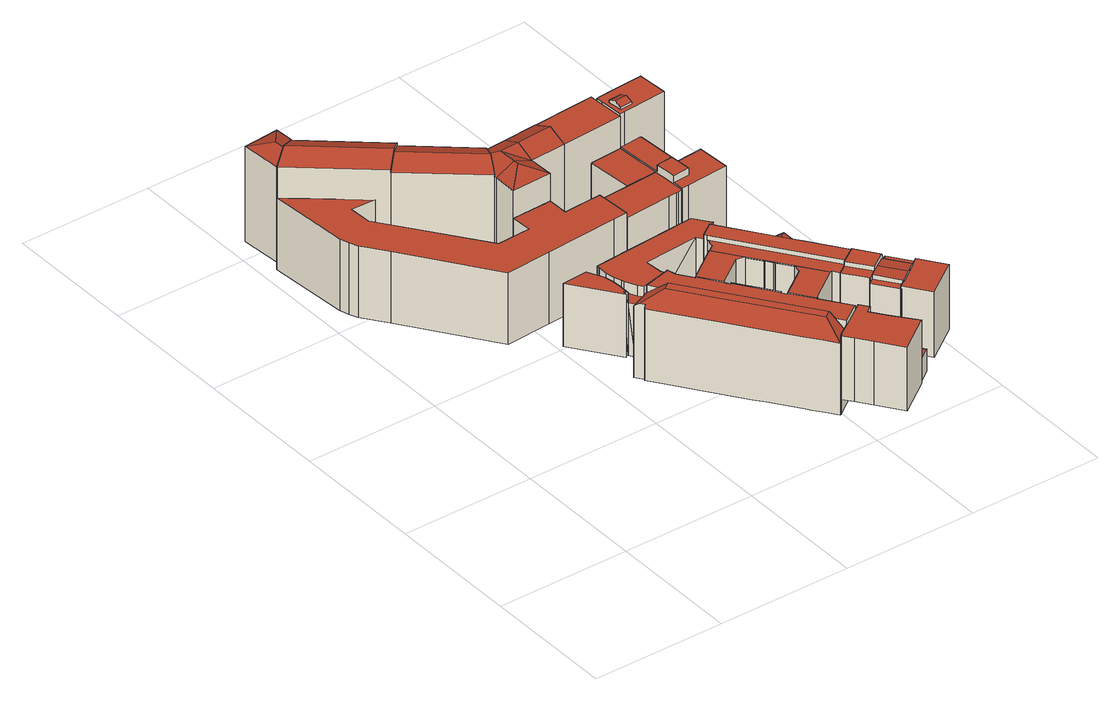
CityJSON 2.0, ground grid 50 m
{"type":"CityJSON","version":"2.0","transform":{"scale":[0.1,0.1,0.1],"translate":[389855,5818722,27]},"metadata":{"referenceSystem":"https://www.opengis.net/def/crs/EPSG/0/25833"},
"CityObjects":{
"building1":{"type":"Building","attributes":{"roofType":"1130"},"geometry":[{"type":"MultiSurface","lod":"2","boundaries":[[[0,1,2,3]],[[4,5,6,7,8,9]],[[10,11,12]],[[3,2,13,14]],[[15,11,10,16]],[[2,1,13]],[[17,14,18]],[[19,20,21,22,23,24,25]],[[26,27,28,29]],[[30,31,27,26]],[[32,17,18,33]],[[32,0,3,17]],[[16,10,12,34]],[[35,36,37,38]],[[3,14,17]],[[39,33,18,40]],[[41,42,36,35]],[[40,18,14,43]],[[44,45,46,47,48,49,50,51,52,53,54,55,56,57,58,59,60,61,62]],[[5,4,63,64]],[[22,21,65,66]],[[52,51,67,68]],[[51,50,69,67]],[[32,33,70,71]],[[72,42,28,27]],[[49,48,73,74]],[[62,61,75,76]],[[1,0,77,78]],[[15,16,34,79,80]],[[25,24,81,82]],[[46,45,83,84]],[[7,6,85,86]],[[8,7,86,87]],[[4,9,88,63]],[[47,46,84,89]],[[50,49,74,69]],[[48,47,89,73]],[[41,35,38,90,91]],[[58,57,92,93]],[[39,40,43,94,95]],[[19,25,82,96]],[[55,54,97,98]],[[44,62,76,99]],[[45,44,99,83]],[[56,55,98,100]],[[21,20,101,65]],[[42,41,91,102]],[[20,19,96,101]],[[6,5,64,85]],[[24,23,103,81]],[[34,12,104,79]],[[30,26,29,105,106]],[[61,60,107,75]],[[57,56,100,92]],[[29,28,102,105]],[[11,15,80,108]],[[38,37,109,90]],[[9,8,87,88]],[[37,36,72,31]],[[33,39,95,70]],[[53,52,68,110]],[[31,30,106,109]],[[59,58,93,111]],[[23,22,66,103]],[[43,14,112,94]],[[60,59,111,107]],[[14,13,113,112]],[[0,32,71,77]],[[13,1,78,113]],[[12,11,108,104]],[[54,53,110,97]],[[76,75,107,111,93,92,100,98,97,110,68,67,69,74,73,89,84,83,99]],[[91,90,109,102]],[[82,81,103,66,65,101,96]],[[88,87,86,85,64,63]],[[106,105,102,109]],[[77,112,113,78]],[[71,70,112,77]],[[80,79,104,108]],[[95,94,112,70]]],"semantics":{"surfaces":[{"type":"RoofSurface"},{"type":"WallSurface"},{"type":"GroundSurface"}],"values":[0,0,0,0,0,0,0,0,0,0,0,0,0,0,0,0,0,0,0,1,1,1,1,1,1,1,1,1,1,1,1,1,1,1,1,1,1,1,1,1,1,1,1,1,1,1,1,1,1,1,1,1,1,1,1,1,1,1,1,1,1,1,1,1,1,1,1,1,1,1,1,2,2,2,2,2,2,2,2,2]}}]},
"building2":{"type":"Building","geometry":[{"type":"MultiSurface","lod":"2","boundaries":[[[114,115,116,117]],[[118,119,120,121]],[[122,123,124,125]],[[123,118,121,124]],[[126,127,128,129]],[[130,131,132,133]],[[134,135,136,137,138,139,140]],[[141,142,143,144]],[[127,141,144,128]],[[145,142,141,127,126,146,131,130]],[[118,123,122,147,148,149,150,151,152,153,154,155,156,157,115,114,158,159,160,161,162,163,164,165,166,136,135,119]],[[160,159,167,168]],[[150,169,170]],[[169,150,171]],[[171,150,172]],[[172,150,173]],[[173,150,148]],[[149,150,148]],[[174,172,173]],[[128,144,143,174,173,175,125,124,121,120,134,140,176,129]],[[145,143,142]],[[143,145,177]],[[177,145,178]],[[143,172,174]],[[172,143,177]],[[156,155,179,180]],[[152,151,181,182]],[[155,154,183,179]],[[154,153,184,183]],[[153,152,182,184]],[[115,157,185,116]],[[157,156,180,185]],[[151,150,170,181]],[[176,140,139,186]],[[146,126,129,176]],[[148,147,175,173]],[[147,122,125,175]],[[161,160,168,187]],[[162,161,187,188]],[[145,130,133,178]],[[189,117,116,185,180,179,183,184,182,181,170,169,171,172,177,178,133,132,186,139,138,137,190,191,192,193,188,187,168,167]],[[158,117,189]],[[117,158,114]],[[163,162,188,193]],[[131,186,132]],[[186,131,176]],[[176,131,146]],[[166,191,190]],[[191,166,192]],[[192,166,193]],[[193,166,163]],[[165,166,163]],[[164,165,163]],[[119,135,134,120]],[[136,166,190,137]],[[159,158,189,167]]],"semantics":{"surfaces":[{"type":"WallSurface"},{"type":"RoofSurface"},{"type":"GroundSurface"}],"values":[0,0,0,0,0,0,0,0,0,1,1,0,0,0,0,0,0,0,0,1,0,0,0,0,0,0,0,0,0,0,0,0,0,0,0,0,0,0,0,0,2,0,0,0,0,0,0,0,0,0,0,0,0,0,0,0]}}]},
"building3":{"type":"Building","attributes":{"roofType":"1000"},"geometry":[{"type":"MultiSurface","lod":"2","boundaries":[[[194,195,196,197,198,199,200,201]],[[202,203,204,205,206]],[[207,208,209,210]],[[211,212,213,214,215,216,217,218,219]],[[220,221,222,223,224,225,226,227,228]],[[229,230,231,232,233,234,235]],[[236,237,238,239,240,232,203,241]],[[242,243,244]],[[242,244,245]],[[246,247,248,249]],[[250,251,252,253]],[[254,255,256,257]],[[258,259,260,261]],[[262,263,264,265]],[[266,267,268,269]],[[270,271,249,248]],[[272,273,274]],[[275,276,277]],[[204,203,219,218]],[[219,203,202,278,279]],[[206,205,280,281]],[[208,207,282,283]],[[210,209,284,285]],[[217,216,286,287]],[[214,213,288,289]],[[227,226,290,291]],[[220,228,216,215]],[[216,228,227,291,286]],[[292,293,294,295]],[[233,232,211,296,297]],[[232,231,212,211]],[[229,235,270,248,247]],[[235,234,298,270]],[[203,232,211,219]],[[211,232,240,299,296]],[[240,239,300,299]],[[239,238,301,300]],[[238,237,302,301]],[[237,236,303,302]],[[236,241,304,303]],[[241,203,219,279,304]],[[223,222,221,305,306,245,244,243,307,308,225,224]],[[243,242,245,306,305,309,310,311,312,313,314,315,308,307]],[[316,317,318,319,320,321,322,294,293,323,324,325,326,327,328,329,330,254,257,331]],[[329,328,327,326,325,324,323,197,196,195,194,201,200,332,255,254,330]],[[333,289,288,334,335,336,337,338,339,340,295,294,322,321,320,319,318,317,316,331,257,256,341,253,252,342,343,344,345,346,347,261,260,348,349,287,286,291,290,350,315,314,313,312,311,310,309,351],[300,301,302,303,304,279,278,352,265,264,353,283,282,354,269,268,355,297,296,299]],[[356,276,275,150,344,343,342,252,251]],[[273,357,358,277,199,198]],[[280,205,204,218,217,287,349,348,260,259]],[[340,339,338,337,246,249,271,272,274,359,292,295]],[[333,351,309,305,221,220,215,214,289]],[[247,246,337,336,335,230,229]],[[225,308,315,350,290,226]],[[334,288,213,212,231,230,335]],[[298,234,233,297,355,268,267]],[[354,282,207,210,285,266,269]],[[284,209,208,283,353,264,263]],[[262,265,352,278,202,206,281]],[[258,261,347,346,360,361]],[[362,360,346,345,344,150]],[[256,255,332,250,253,341]],[[293,292,359,274,273,198,197,323]],[[358,357,273,272,271,270,298,267,266,285,284,263,262,281,280,259,258,361,360,362,150,275,277]],[[200,199,277,276,356,251,250,332]]],"semantics":{"surfaces":[{"type":"RoofSurface"},{"type":"WallSurface"},{"type":"GroundSurface"}],"values":[0,0,0,0,0,0,0,0,0,0,1,1,1,1,1,1,1,1,1,1,1,1,1,1,1,1,1,1,1,1,1,1,1,1,1,1,1,1,1,1,1,0,1,1,0,2,1,1,1,1,1,1,1,1,1,1,1,1,1,1,1,0,0,0]}}]},
"building4":{"type":"Building","attributes":{"roofType":"1000"},"geometry":[{"type":"MultiSurface","lod":"2","boundaries":[[[363,364,365,366,367,368]],[[369,370,371,372,373,374,375,376,377,378,379]],[[380,381,367,366]],[[382,383,375,374]],[[384,385,371,370]],[[386,387,363,368]],[[388,389,377,376]],[[390,384,370,369]],[[391,382,374,373]],[[381,386,368,367]],[[392,380,366,365]],[[385,393,372,371]],[[383,388,376,375]],[[394,390,369,379]],[[393,391,373,372]],[[389,395,378,377]],[[395,394,379,378]],[[387,396,364,363]],[[396,392,365,364]],[[386,381,380,392,396,387]],[[394,395,389,388,383,382,391,393,385,384,390]]],"semantics":{"surfaces":[{"type":"GroundSurface"},{"type":"WallSurface"},{"type":"RoofSurface"}],"values":[0,0,1,1,1,1,1,1,1,1,1,1,1,1,1,1,1,1,1,2,2]}}]},
"building5":{"type":"Building","attributes":{"roofType":"1000"},"geometry":[{"type":"MultiSurface","lod":"2","boundaries":[[[397,398,399,400,401,402,403,404,405,406,407]],[[408,409,410,411,412,413,414,415,416,417,418]],[[419,420,421,422,423]],[[424,425,426,427]],[[428,64,85,86,429]],[[430,431,432,433,434,435,436,437,438,439,440]],[[441,442,443,444,445,446,447,448,449,450,451]],[[452,453,454,455]],[[420,419,429,86]],[[397,407,430,440]],[[418,417,442,441]],[[415,414,445,444]],[[404,403,434,433]],[[409,408,451,450]],[[423,422,64,428]],[[403,402,435,434]],[[412,411,448,447]],[[405,404,433,432]],[[398,397,440,439]],[[427,426,453,452]],[[399,398,439,438]],[[400,399,438,437]],[[410,409,450,449]],[[416,415,444,443]],[[419,423,428,429]],[[411,410,449,448]],[[426,425,454,453]],[[417,416,443,442]],[[421,420,86,85]],[[406,405,432,431]],[[414,413,446,445]],[[402,401,436,435]],[[425,424,455,454]],[[408,418,441,451]],[[422,421,85,64]],[[401,400,437,436]],[[413,412,447,446]],[[407,406,431,430]],[[424,427,452,455]]],"semantics":{"surfaces":[{"type":"RoofSurface"},{"type":"GroundSurface"},{"type":"WallSurface"}],"values":[0,0,0,0,1,1,1,1,2,2,2,2,2,2,2,2,2,2,2,2,2,2,2,2,2,2,2,2,2,2,2,2,2,2,2,2,2,2,2]}}]},
"building6":{"type":"Building","attributes":{"roofType":"1000"},"geometry":[{"type":"MultiSurface","lod":"2","boundaries":[[[456,457,458,459,214,460]],[[461,462,463,464]],[[465,466,467,468,462,461]],[[457,456,469,470]],[[464,463,459,458]],[[468,467,471,472]],[[473,470,469,474,475,476,477,472,471,478,479,480]],[[459,463,462,468,472,477,476,475,214]],[[473,480,479,465,461,464,458,457,470]],[[465,479,478,471,467,466]],[[469,456,460,214,475,474]]],"semantics":{"surfaces":[{"type":"RoofSurface"},{"type":"WallSurface"},{"type":"GroundSurface"}],"values":[0,0,0,1,1,1,2,1,1,1,1]}}]},
"building7":{"type":"Building","attributes":{"roofType":"3100"},"geometry":[{"type":"MultiSurface","lod":"2","boundaries":[[[481,482,483,484]],[[485,486,487,488]],[[489,490,470,491]],[[482,481,488,487]],[[486,485,492,479]],[[493,494,495,496,491,470,497,498,499,479,492,500]],[[501,502,483,482,487,486,479,499,498,497,470,490]],[[495,494,493,500,492,485,488,481,484,503,504,505,506,496]],[[505,504,507,502,501,508]],[[506,489,491,496]],[[504,503,484,483,502,507]],[[505,508,501,490,489,506]]],"semantics":{"surfaces":[{"type":"RoofSurface"},{"type":"WallSurface"},{"type":"GroundSurface"}],"values":[0,0,1,1,1,2,1,1,1,1,0,0]}}]},
"building8":{"type":"Building","attributes":{"roofType":"1000"},"geometry":[{"type":"MultiSurface","lod":"2","boundaries":[[[509,510,511,512]],[[512,511,513,514]],[[515,516,510,509]],[[514,513,516,515]],[[509,512,514,515]],[[511,510,516,513]]],"semantics":{"surfaces":[{"type":"WallSurface"},{"type":"GroundSurface"},{"type":"RoofSurface"}],"values":[0,0,0,0,1,2]}}]},
"building9":{"type":"Building","attributes":{"name":"KapHag","roofType":"1000"},"geometry":[{"type":"MultiSurface","lod":"2","boundaries":[[[517,518,519,520,521,522,523,524,525,526]],[[527,528,529,530]],[[531,532,533,534,535]],[[536,527,530,537]],[[538,539,540,541,542]],[[525,524,543,438]],[[522,521,544,545]],[[526,525,438,546]],[[547,548,549,550]],[[551,552,542,541]],[[529,528,553,554]],[[534,533,555,556]],[[533,532,557,555]],[[532,531,558,557]],[[536,537,559,560]],[[561,562,563,564]],[[552,565,538,542]],[[548,547,566,567,568,569,570,571,572,573,574],[575,560,559,576,554,553]],[[577,564,563,578,579,580,581,430,440,582,546,438,543,583,545,544,584,585,586,587,588,589,590]],[[581,580,579,578,563,562,558,531,535,534,556,591,549,548,574,440,430]],[[540,539,538,565,592,589,588,587,586,585,569,568]],[[556,555,557,558,562,561,593,594,592,565,552,551,595,550,549,591]],[[572,571,570,520,519,518,517,573]],[[595,551,541,540,568,567,566,547,550]],[[577,590,589,592,594,593,561,564]],[[559,537,530,529,554,576]],[[560,575,553,528,527,536]],[[440,574,573,517,526,546,582]],[[585,584,544,521,520,570,569]],[[523,522,545,583,543,524]]],"semantics":{"surfaces":[{"type":"RoofSurface"},{"type":"WallSurface"},{"type":"GroundSurface"}],"values":[0,0,0,0,0,1,1,1,1,1,1,1,1,1,1,1,1,0,2,1,1,0,1,1,1,1,1,1,1,1]}}]}
},
"vertices":[
[545,1391,435],[543,1302,435],[619,1378,467],[619,1395,467],[696,1230,123],[839,1238,123],[835,1291,123],[827,1407,123],[692,1400,123],[695,1306,123],[77,1932,471],[139,2007,447],[4,1997,447],[694,1306,435],[692,1399,435],[144,1938,447],[80,1892,471],[618,1464,467],[690,1469,467],[165,1651,123],[170,1570,123],[423,1220,123],[549,1226,123],[543,1302,123],[545,1401,123],[261,1647,123],[582,1471,467],[347,1667,467],[294,1615,437],[547,1404,437],[616,1539,437],[400,1720,437],[548,1529,435],[689,1538,435],[16,1846,447],[79,1892,479],[347,1667,479],[400,1720,447],[142,1936,447],[818,1547,435],[823,1476,467],[17,1847,447],[294,1615,447],[827,1406,435],[696,1230,328],[695,1306,328],[543,1302,328],[549,1226,328],[423,1220,328],[170,1570,328],[165,1651,328],[261,1647,328],[14,1845,328],[38,1547,328],[48,1510,328],[62,1480,328],[124,1393,328],[351,1074,328],[521,1086,328],[794,1104,328],[848,1108,328],[844,1168,328],[839,1238,328],[696,1230,78],[839,1238,78],[423,1220,70],[549,1226,70],[261,1647,50],[14,1845,50],[165,1651,50],[689,1538,78],[548,1529,78],[337,1657,473],[423,1220,50],[170,1570,50],[844,1168,50],[839,1238,50],[545,1391,78],[543,1302,78],[16,1846,79],[144,1938,79],[545,1401,70],[261,1647,70],[695,1306,50],[543,1302,50],[835,1290,78],[827,1407,78],[692,1400,78],[695,1306,78],[549,1226,50],[142,1936,69],[17,1847,69],[351,1074,50],[521,1086,50],[827,1406,78],[818,1547,78],[165,1651,70],[48,1510,50],[62,1480,50],[696,1230,50],[124,1393,50],[170,1570,70],[294,1615,69],[543,1302,70],[4,1997,79],[547,1403,69],[616,1539,69],[848,1108,50],[139,2007,79],[400,1720,69],[38,1547,50],[794,1104,50],[692,1399,78],[694,1306,78],
[737,856,326],[741,792,326],[741,792,80],[737,856,80],[603,854,326],[597,886,326],[597,886,285],[603,854,285],[614,817,326],[613,824,326],[613,824,285],[614,817,285],[582,872,325],[588,838,325],[588,838,285],[582,872,285],[578,757,325],[457,926,325],[457,926,80],[578,757,80],[597,923,285],[597,923,326],[600,923,326],[600,923,80],[597,923,80],[559,921,80],[559,921,285],[590,809,325],[590,762,325],[590,762,285],[590,809,285],[582,774,325],[552,932,325],[637,772,326],[650,755,326],[743,778,326],[749,779,326],[743,787,326],[743,788,326],[742,788,326],[742,789,326],[742,790,326],[741,790,326],[741,791,326],[942,870,326],[958,848,326],[1037,904,326],[1022,924,326],[994,963,326],[981,962,326],[861,953,326],[731,945,326],[599,935,326],[958,848,80],[1037,904,80],[743,778,80],[749,779,80],[650,755,80],[604,743,80],[650,755,285],[604,743,285],[637,772,285],[552,932,285],[590,762,80],[582,774,80],[742,790,80],[741,790,80],[743,787,80],[743,788,80],[742,789,80],[742,788,80],[741,791,80],[552,932,80],[1022,924,80],[994,963,80],[942,870,80],[599,935,80],[731,945,80],[861,953,80],[981,962,80],
[877,399,350],[948,300,350],[967,274,350],[987,246,350],[1014,265,350],[702,699,350],[675,679,350],[781,531,350],[968,693,329],[1000,687,329],[931,784,329],[810,698,329],[866,620,329],[977,468,329],[881,603,329],[879,602,329],[976,468,329],[1095,555,326],[1166,457,326],[1173,463,326],[1190,439,326],[1230,466,326],[963,838,326],[958,804,326],[931,784,326],[1000,687,326],[1230,466,344],[1280,500,344],[1191,625,344],[1143,691,344],[1095,758,344],[1006,882,344],[958,848,344],[957,847,344],[963,838,344],[1048,372,329],[1047,372,329],[1166,457,329],[1095,555,329],[1090,522,329],[989,450,329],[1046,371,329],[1036,635,329],[1036,631,329],[1053,607,329],[1057,605,329],[1058,606,329],[1037,636,329],[1174,713,334],[1127,779,279],[1147,694,334],[1220,648,279],[1122,269,278],[1048,372,278],[1046,371,278],[1120,268,278],[597,741,281],[604,743,283],[604,743,3],[597,741,3],[614,707,282],[619,711,295],[619,711,3],[614,707,3],[771,749,326],[809,697,326],[809,697,3],[771,749,3],[865,618,326],[877,601,326],[877,601,3],[865,618,3],[974,466,326],[987,448,326],[987,448,3],[974,466,3],[1046,371,326],[1120,268,326],[1048,218,326],[1026,248,326],[1048,218,281],[660,757,326],[660,757,298],[682,726,326],[968,693,3],[1000,687,3],[810,698,326],[866,620,326],[977,468,3],[881,603,3],[879,602,326],[976,468,326],[963,838,3],[958,804,3],[1173,463,3],[1190,439,3],[958,848,3],[957,847,3],[998,183,281],[994,180,281],[994,180,3],[998,183,3],[1095,555,3],[1090,522,3],[989,450,326],[1058,606,3],[1057,605,3],[1053,607,3],[1036,631,3],[1036,635,3],[1037,636,3],[1311,521,279],[1221,647,279],[1126,780,279],[1037,904,279],[1311,521,3],[1221,647,3],[1220,648,3],[1174,713,3],[1127,779,3],[1126,780,3],[1037,904,3],[754,512,3],[823,416,3],[850,379,3],[921,281,3],[940,254,3],[960,228,3],[993,181,3],[993,181,282],[960,228,282],[940,254,282],[921,281,282],[850,379,282],[823,416,282],[754,512,282],[648,660,282],[648,660,3],[609,725,295],[1230,466,3],[1166,457,3],[1047,372,3],[1048,372,3],[1122,269,3],[1120,268,3],[1048,218,3],[1021,199,3],[609,725,3],[625,748,3],[660,757,3],[749,779,3],[751,780,3],[763,783,3],[770,753,3],[810,698,3],[931,784,3],[1006,882,3],[1280,500,3],[866,620,3],[879,602,3],[976,468,3],[989,450,3],[625,748,289],[1014,265,326],[702,699,326],[1021,199,281],[763,783,326],[770,753,326],[751,780,326],
[1250,93,72],[1182,178,72],[1233,215,72],[1269,166,72],[1297,127,72],[1253,95,72],[1182,178,65],[1250,93,65],[1123,1,65],[1059,90,65],[1020,144,65],[995,178,65],[999,181,65],[997,183,65],[1142,283,65],[1166,250,65],[1142,233,65],[1269,166,159],[1297,127,159],[995,178,312],[999,181,312],[1250,93,312],[1123,1,312],[1253,95,159],[1250,93,159],[997,183,312],[1142,283,312],[1182,178,312],[1020,144,312],[1233,215,159],[1059,90,312],[1142,233,312],[1166,250,312],[1182,178,159],
[1056,1510,434],[1054,1543,434],[1053,1563,434],[1049,1563,434],[1036,1562,434],[995,1559,434],[820,1547,434],[818,1547,434],[819,1527,434],[827,1407,434],[1062,1423,434],[844,1168,308],[848,1108,308],[850,1108,308],[1026,1120,308],[1056,1122,308],[1066,1123,308],[1080,1124,308],[1082,1124,308],[1079,1178,308],[1074,1252,308],[839,1238,308],[941,1415,156],[827,1407,156],[835,1291,156],[839,1238,156],[955,1245,156],[1074,1252,309],[1062,1423,309],[941,1415,309],[955,1245,309],[955,1245,78],[941,1415,78],[1062,1423,77],[827,1407,77],[819,1527,77],[818,1547,77],[820,1547,77],[995,1559,77],[1036,1562,77],[1049,1563,77],[1053,1563,77],[1054,1543,77],[1056,1510,77],[839,1238,75],[1074,1252,75],[1079,1178,75],[1082,1124,75],[1080,1124,75],[1066,1123,75],[1056,1122,75],[1026,1120,75],[850,1108,75],[848,1108,75],[844,1168,75],[955,1245,76],[941,1415,76],[1062,1423,76],[1074,1252,76],
[1247,361,326],[1250,358,326],[1282,380,326],[1223,461,326],[1238,374,326],[1342,421,344],[1284,503,344],[1223,461,344],[1282,380,344],[1370,440,282],[1367,444,282],[1356,460,282],[1311,521,282],[1247,361,76],[1250,358,76],[1356,460,76],[1311,521,76],[1282,380,76],[1238,374,76],[1190,439,76],[1223,461,76],[1284,503,76],[1367,444,76],[1370,440,76],[1342,421,76],
[1400,335,330],[1339,419,330],[1300,392,334],[1361,307,334],[1430,357,314],[1370,440,314],[1339,419,314],[1400,335,314],[1238,349,314],[1250,358,314],[1238,349,76],[1430,357,76],[1361,307,76],[1333,288,76],[1323,280,76],[1300,264,76],[1261,365,76],[1300,392,76],[1339,419,76],[1400,335,76],[1261,365,314],[1261,365,330],[1333,288,331],[1323,280,330],[1323,280,314],[1300,264,314],[1322,280,330],[1322,280,314],
[1494,268,72],[1494,268,325],[1364,175,325],[1364,175,72],[1299,266,325],[1299,266,72],[1429,359,72],[1429,359,325],
[1054,1536,311],[1070,1538,311],[1118,1541,311],[1239,1549,311],[1239,1555,311],[1237,1575,311],[1112,1567,311],[1072,1564,311],[1053,1563,311],[1054,1542,311],[1122,1470,463],[1121,1497,452],[1073,1494,452],[1075,1467,463],[1080,1166,340],[1143,1171,340],[1137,1251,340],[1074,1246,340],[1079,1178,340],[1124,1444,452],[1077,1441,452],[1259,1259,165],[1258,1266,165],[1247,1436,165],[1149,1429,165],[1161,1252,165],[1072,1564,77],[1239,1555,77],[1237,1575,77],[1054,1542,77],[1078,1424,443],[1062,1423,443],[1062,1423,314],[1078,1424,314],[1149,1429,314],[1161,1252,314],[1121,1497,443],[1073,1494,443],[1137,1251,314],[1074,1246,314],[1143,1171,314],[1080,1166,314],[1077,1441,443],[1124,1444,443],[1106,1125,314],[1082,1124,314],[1082,1124,77],[1106,1125,77],[1259,1259,314],[1125,1427,443],[1149,1429,443],[1247,1436,443],[1240,1539,443],[1239,1549,443],[1118,1541,443],[1070,1538,443],[1054,1536,443],[1056,1510,443],[1122,1470,443],[1075,1467,443],[1136,1127,77],[1080,1166,77],[1079,1178,77],[1074,1246,77],[1074,1252,77],[1054,1536,77],[1112,1567,77],[1239,1549,77],[1240,1539,77],[1247,1436,77],[1258,1266,77],[1259,1259,77],[1267,1136,77],[1146,1128,77],[1074,1252,314],[1267,1136,314],[1136,1127,314],[1146,1128,314],[1125,1427,314]
]}
